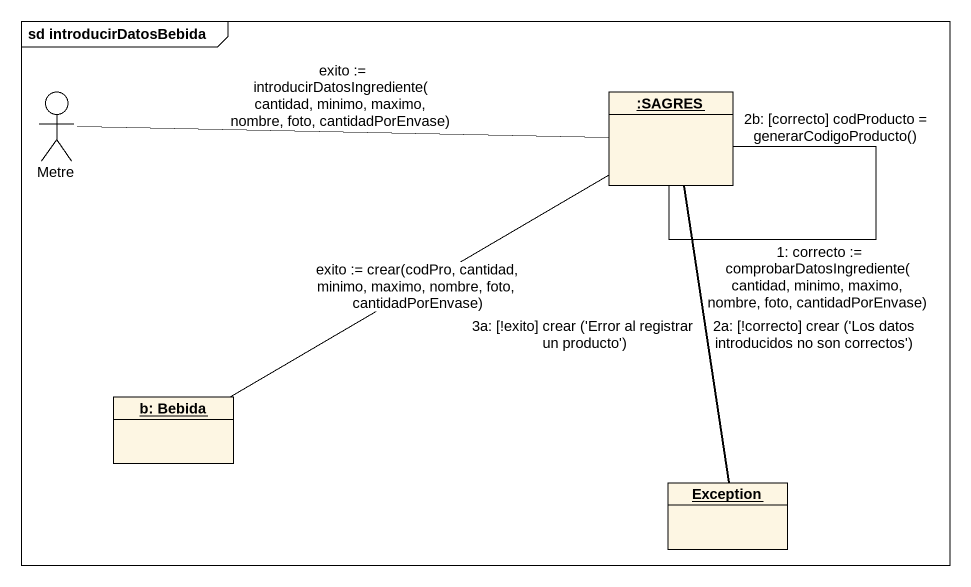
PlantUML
@startuml
mainframe sd introducirDatosBebida
allowmixing
hide circle
hide empty members
actor Metre
object ":SAGRES" as SAGRES
object "b: Bebida" as b_Bebida
object "Exception" as Exception_
Metre -right- SAGRES : exito := introducirDatosIngrediente(cantidad, minimo, maximo, nombre, foto, cantidadPorEnvase)
SAGRES -- SAGRES : 1: correcto := comprobarDatosIngrediente(cantidad, minimo, maximo, nombre, foto, cantidadPorEnvase)
SAGRES -- SAGRES : 2b: [correcto] codProducto = generarCodigoProducto()
SAGRES -left- b_Bebida : exito := crear(codPro, cantidad, minimo, maximo, nombre, foto, cantidadPorEnvase)
SAGRES -- Exception_ : 2a: [!correcto] crear ('Los datos introducidos no son correctos')
SAGRES -- Exception_ : 3a: [!exito] crear ('Error al registrar un producto')
@enduml
